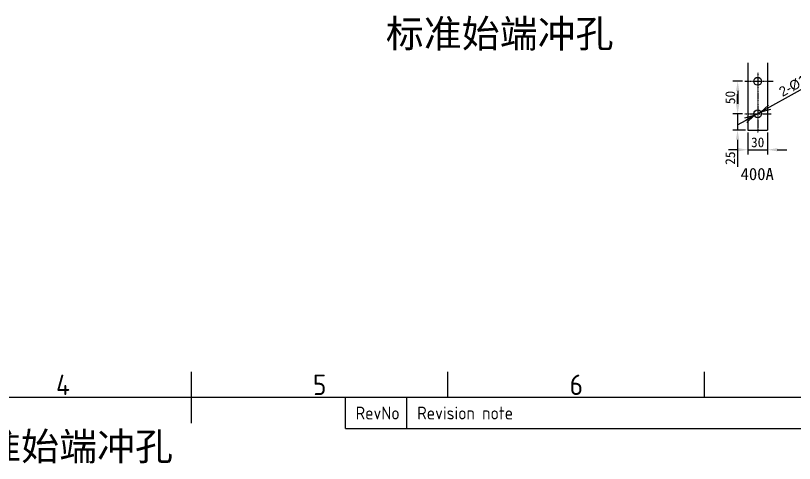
# Model space of a CAD drawing. Header units: millimetres. Extents: x 574498 to 1170950, y -60215 to -53982.
# Drawn here: x 578191 to 579387, y -57565 to -56877 of the extents above; entities that cross this region are included whole.
import ezdxf
from ezdxf.enums import TextEntityAlignment as Align

# ---------------------------------------------------------------- set-up
doc = ezdxf.new("R2010")
doc.units = ezdxf.units.MM
doc.linetypes.add('CENTER', pattern=[2, 1.25, -0.25, 0.25, -0.25])
for name, color, linetype in [('FRAME025', 7, 'Continuous'), ('FRAME050', 6, 'Continuous'), ('FRAME070', 5, 'Continuous')]:
    doc.layers.add(name, color=color, linetype=linetype)
doc.styles.add('ISOCP', font='isocp.shx')
doc.styles.get("Standard").update_dxf_attribs({"font": ''})
doc.styles.add('Style-ENGINEERING', font='ENGINEERING.shx')
doc.styles.add('STYLE1', font='')
doc.styles.get('Standard').set_extended_font_data('NSimSun')
doc.styles.get('STYLE1').set_extended_font_data('仿宋_GB2312')
doc.dimstyles.get("Standard").update_dxf_attribs({"dimtxt": 0.25, "dimasz": 0.25, "dimexe": 0.125, "dimexo": 0.125, "dimgap": 0.125, "dimtad": 1, "dimdec": 4, "dimzin": 2, "dimdsep": 46, "dimtxsty": 'Style-ENGINEERING', "dimblk": 'TerminatorOpen', "dimcen": 0, "dimadec": 4, "dimazin": 3, "dimtfac": 1, "dimtdec": 4, "dimtofl": 0, "dimtmove": 0, "dimatfit": 3, "dimfxl": 0.125, "dimfrac": 2, "dimtolj": 1, "dimtzin": 2, "dimarcsym": 0})
doc.dimstyles.new('STANDARD$0', dxfattribs={"dimtxt": 5, "dimasz": 5, "dimexe": 2.5, "dimexo": 0, "dimgap": 1.25, "dimtad": 1, "dimdec": 4, "dimzin": 0, "dimdsep": 46, "dimtxsty": 'Standard', "dimcen": 0, "dimadec": 0, "dimazin": 0, "dimtfac": 0.514286, "dimtdec": 4, "dimtix": 1, "dimtmove": 0, "dimatfit": 3, "dimfxl": 1, "dimtolj": 1, "dimtzin": 0, "dimarcsym": 0})

# ---------------------------------------------------------------- blocks, each defined once
blk = doc.blocks.new('*D373')
at = {"color": 0, "lineweight": -2}
for p, q in [((579315.6, -57056.2), (579315.6, -57090.2)), ((579345.6, -57056.2), (579345.6, -57090.2)), ((579300.6, -57082.7), (579285.6, -57082.7)), ((579315.6, -57082.7), (579345.6, -57082.7)), ((579360.6, -57082.7), (579375.6, -57082.7))]:
    blk.add_line(p, q, dxfattribs=at)
at = {"color": 0}
for points in [[(579300.6, -57085.2), (579300.6, -57080.2), (579315.6, -57082.7)], [(579360.6, -57080.2), (579360.6, -57085.2), (579345.6, -57082.7)]]:
    blk.add_solid(points, dxfattribs=at)
at = {"layer": 'Defpoints', "color": 0}
for p in [(579315.6, -57052.4), (579345.6, -57052.4), (579345.6, -57082.7)]:
    blk.add_point(p, dxfattribs=at)
at = {"color": 0, "insert": (579330.6, -57071.4), "char_height": 15, "attachment_point": 5}
blk.add_mtext('\\A1;30', dxfattribs=at)
blk = doc.blocks.new('*D374')
at = {"color": 0, "lineweight": -2}
for p, q in [((579299.7, -57012.4), (579299.7, -56997.4)), ((579307.1, -57027.4), (579292.2, -57027.4)), ((579299.7, -57027.4), (579299.7, -57052.4)), ((579311.9, -57052.4), (579292.2, -57052.4)), ((579299.7, -57067.4), (579299.7, -57108.9))]:
    blk.add_line(p, q, dxfattribs=at)
at = {"color": 0}
for points in [[(579297.2, -57012.4), (579302.2, -57012.4), (579299.7, -57027.4)], [(579302.2, -57067.4), (579297.2, -57067.4), (579299.7, -57052.4)]]:
    blk.add_solid(points, dxfattribs=at)
at = {"layer": 'Defpoints', "color": 0}
for p in [(579310.8, -57027.4), (579299.7, -57052.4), (579315.6, -57052.4)]:
    blk.add_point(p, dxfattribs=at)
at = {"color": 0, "insert": (579288.5, -57095.6), "char_height": 15, "attachment_point": 5, "rotation": 90}
blk.add_mtext('\\A1;25', dxfattribs=at)
blk = doc.blocks.new('*D375')
at = {"color": 0, "lineweight": -2}
for p, q in [((579307.2, -56977.4), (579292.4, -56977.4)), ((579299.9, -56992.4), (579299.9, -57012.4)), ((579300.6, -57027.4), (579292.4, -57027.4))]:
    blk.add_line(p, q, dxfattribs=at)
at = {"color": 0}
for points in [[(579302.4, -56992.4), (579297.4, -56992.4), (579299.9, -56977.4)], [(579297.4, -57012.4), (579302.4, -57012.4), (579299.9, -57027.4)]]:
    blk.add_solid(points, dxfattribs=at)
at = {"layer": 'Defpoints', "color": 0}
for p in [(579311, -56977.4), (579299.9, -57027.4), (579304.3, -57027.4)]:
    blk.add_point(p, dxfattribs=at)
at = {"color": 0, "insert": (579288.6, -57002.4), "char_height": 15, "attachment_point": 5, "rotation": 90}
blk.add_mtext('\\A1;50', dxfattribs=at)
blk = doc.blocks.new('TerminatorOpen')
at = {"color": 0, "linetype": 'Continuous', "lineweight": -2}
for q in [(-1, 0.25), (-1, 0), (-1, -0.25)]:
    blk.add_line((0, 0), q, dxfattribs=at)
blk = doc.blocks.new('*D376')
at = {"color": 0, "lineweight": -2}
for p, q in [((579428, -56973.4), (579349, -57017.3)), ((579325.4, -57030.3), (579335.8, -57024.5)), ((579312.2, -57037.6), (579299.1, -57044.9))]:
    blk.add_line(p, q, dxfattribs=at)
at = {"layer": 'Defpoints', "color": 0}
for p in [(579335.8, -57024.5), (579325.4, -57030.3)]:
    blk.add_point(p, dxfattribs=at)
at = {"color": 0, "lineweight": -2, "xscale": 15, "yscale": 15, "zscale": 15}
for p, rotation in [((579335.8, -57024.5), 209.0010797325079), ((579325.4, -57030.3), 29.00107973250787)]:
    blk.add_blockref('TerminatorOpen', p, dxfattribs=dict(at, rotation=rotation))
at = {"color": 0, "insert": (579389.6, -56981.9), "char_height": 15, "attachment_point": 5, "rotation": 29.0011, "style": 'Style-ENGINEERING'}
blk.add_mtext('\\A1;2-%%c12', dxfattribs=at)

msp = doc.modelspace()

# ---------------------------------------------------------------- linework, layer by layer
for p, q in [((579315.60084, -56949.3321), (579315.60084, -57052.43626)), ((579345.60084, -56949.3321), (579345.60084, -57052.43626)), ((579315.60084, -57052.43626), (579345.60084, -57052.43626))]:
    msp.add_line(p, q)
at = {"color": 1, "linetype": 'CENTER'}
for p, q in [((579330.60084, -56964.4926), (579330.60084, -57056.85396)), ((579310.99578, -56977.43626), (579354.51972, -56977.43626)), ((579310.81928, -57027.43626), (579351.41585, -57027.43626))]:
    msp.add_line(p, q, dxfattribs=at)
for centre in [(579330.60084, -56977.43626), (579330.60084, -57027.43626)]:
    msp.add_circle(centre, 6)
at = {"layer": 'FRAME050'}
for p, q in [((578460.67886, -57502.99078), (578460.67886, -57424.14214)), ((578854.92206, -57463.56646), (578854.92206, -57424.14214)), ((579249.16526, -57463.56646), (579249.16526, -57424.14214))]:
    msp.add_line(p, q, dxfattribs=at)
at = {"layer": 'FRAME070'}
for p, q in [((580214.77749, -57463.56646), (577200.37273, -57463.56646)), ((578697.22478, -57510.87565), (578697.22478, -57463.56646)), ((578791.84315, -57510.87565), (578791.84315, -57463.56646)), ((578697.22478, -57510.87565), (580214.77749, -57510.87565))]:
    msp.add_line(p, q, dxfattribs=at)

# ---------------------------------------------------------------- texts
at = {"color": 7, "lineweight": 0, "style": 'STYLE1'}
for p in [(578759.39711, -56925.5653), (578082.63232, -57559.88472)]:
    msp.add_text('标准始端冲孔', height=42.744327, dxfattribs=at).set_placement(p)
at = {"style": 'STYLE1'}
msp.add_attdef('400A', (579304.39256, -57129.32265), '', height=18.75, dxfattribs=at)
at = {"layer": 'FRAME025', "style": 'ISOCP'}
for s, p in [('RevNo', (578712.99451, -57487.22105)), ('Revision note', (578807.61288, -57487.22105))]:
    msp.add_text(s, height=19.71216, dxfattribs=at).set_placement(p, align=Align.MIDDLE_LEFT)
at = {"layer": 'FRAME050', "style": 'ISOCP'}
for s, p in [('4', (578263.55726, -57443.8543)), ('5', (578657.80046, -57443.8543)), ('6', (579052.04366, -57443.8543))]:
    msp.add_text(s, height=31.53946, dxfattribs=at).set_placement(p, align=Align.MIDDLE)

# ---------------------------------------------------------------- dimensions: what is measured, and where the dimension line sits
dim = msp.add_diameter_dim_2p(p1=(579325.35318, -57030.34522), p2=(579335.84851, -57024.5273), text='2-%%c12', dimstyle='Standard', override={"dimscale": 6, "dimtxt": 2.5, "dimasz": 2.5, "dimexe": 1.25, "dimexo": 0.625, "dimgap": 0.625, "dimtad": 1, "dimtih": 0, "dimtoh": 0, "dimzin": 8, "dimlunit": 6, "dimcen": 2.5, "dimtofl": 1})
dim.commit()
dim.dimension.update_dxf_attribs({"geometry": '*D376', "text_midpoint": (579389.58661, -56981.8756)})
for base, p1, p2, picture, middle in [((579299.86459, -57027.43626), (579310.99578, -56977.43626), (579304.34225, -57027.43626), '*D375', (579288.61459, -57002.43626)), ((579299.74021, -57052.43626), (579310.81928, -57027.43626), (579315.60084, -57052.43626), '*D374', (579288.49021, -57095.64459))]:
    dim = msp.add_linear_dim(base=base, p1=p1, p2=p2, angle=90, dimstyle='STANDARD$0', override={"dimscale": 6, "dimtxt": 2.5, "dimasz": 2.5, "dimexe": 1.25, "dimexo": 0.625, "dimgap": 0.625, "dimzin": 8, "dimlunit": 6, "dimcen": 2.5, "dimtfac": 1, "dimtix": 0})
    dim.commit()
    dim.dimension.update_dxf_attribs({"geometry": picture, "text_midpoint": middle})
dim = msp.add_linear_dim(base=(579345.60084, -57082.69245), p1=(579315.60084, -57052.43626), p2=(579345.60084, -57052.43626), dimstyle='STANDARD$0', override={"dimscale": 6, "dimtxt": 2.5, "dimasz": 2.5, "dimexe": 1.25, "dimexo": 0.625, "dimgap": 0.625, "dimzin": 8, "dimlunit": 6, "dimcen": 2.5, "dimtfac": 1, "dimtix": 0})
dim.commit()
dim.dimension.update_dxf_attribs({"geometry": '*D373', "text_midpoint": (579330.60084, -57071.44245)})

doc.saveas('drawing.dxf')
